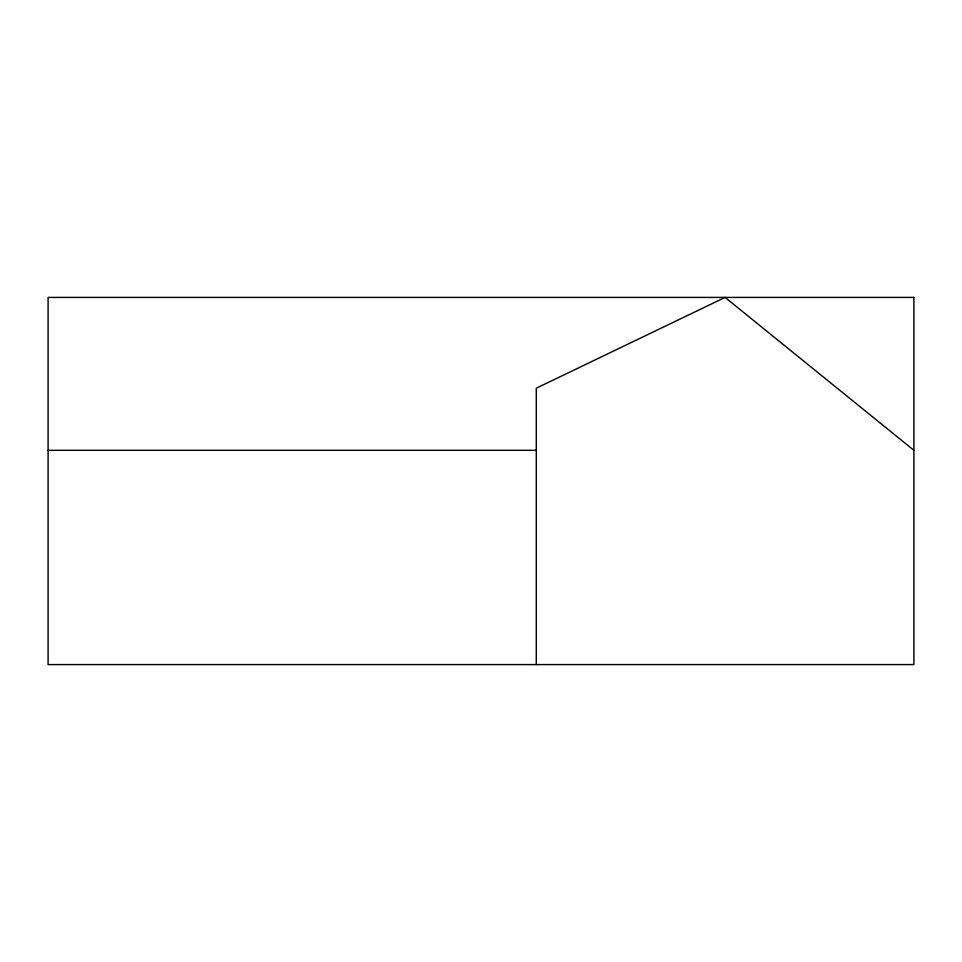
<?xml version="1.0" encoding="UTF-8"?>
<svg xmlns="http://www.w3.org/2000/svg" width="962" height="962" viewBox="0 0 962 962"><rect width="100%" height="100%" fill="white"/><g stroke="black" fill="none" stroke-linecap="round" stroke-linejoin="round"><path stroke-width="1.44" d="M48.1 450.312L536.279 450.312M913.9 450.312L725.083 297.414L536.279 388.203L536.279 664.586M913.9 297.414L48.1 297.414L48.1 664.586L913.9 664.586L913.9 297.414"/></g></svg>
